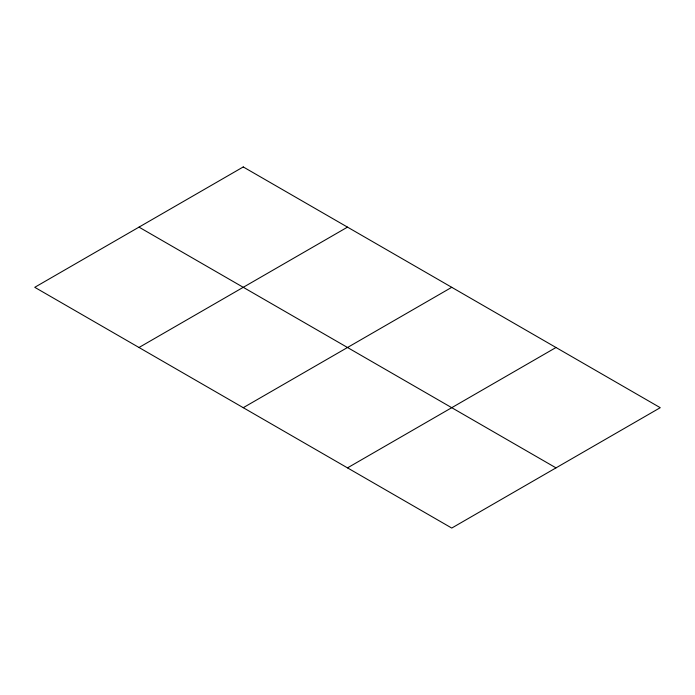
<?xml version="1.0" encoding="UTF-8"?>
<svg xmlns="http://www.w3.org/2000/svg" width="695" height="695" viewBox="0 0 695 695"><rect width="100%" height="100%" fill="white"/><g stroke="black" fill="none" stroke-linecap="round" stroke-linejoin="round"><path stroke-width="1.04" d="M139 347.5L347.5 227.126M243.25 407.687L451.75 287.313M347.5 467.874L556 347.5M139 227.126L556 467.874M243.25 166.939L34.75 287.313L451.75 528.061L660.25 407.687L243.25 166.939"/></g></svg>
